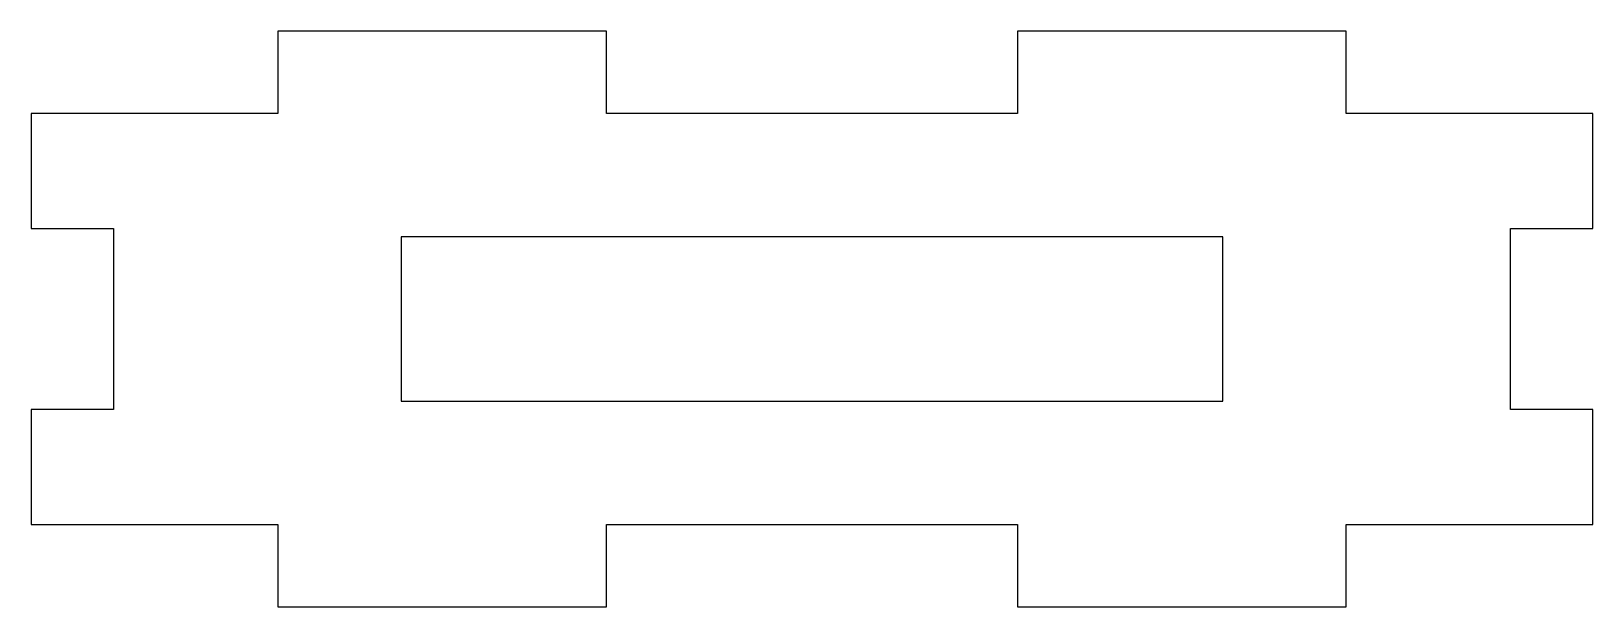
# Model space of a CAD drawing. Header units: millimetres. Extents: x -47.5 to 47.5, y -17.5 to 17.5.
import ezdxf

# ---------------------------------------------------------------- set-up
doc = ezdxf.new("R2010")
doc.units = ezdxf.units.MM

msp = doc.modelspace()

# ---------------------------------------------------------------- linework, layer by layer
at = {"color": 7, "linetype": 'Continuous', "lineweight": 25}
for p, q in [((-12.5, 17.5), (-32.5, 17.5)), ((-32.5, 17.5), (-32.5, 12.5)), ((-12.5, 12.5), (-12.5, 17.5)), ((32.5, 17.5), (12.5, 17.5)), ((12.5, 17.5), (12.5, 12.5)), ((32.5, 12.5), (32.5, 17.5)), ((-32.5, 12.5), (-47.5, 12.5)), ((-47.5, 12.5), (-47.5, 5.5)), ((12.5, 12.5), (-12.5, 12.5)), ((47.5, 12.5), (32.5, 12.5)), ((47.5, 5.5), (47.5, 12.5)), ((-47.5, 5.5), (-42.5, 5.5)), ((-42.5, 5.5), (-42.5, -5.5)), ((-25, 5), (-25, -5)), ((25, 5), (-25, 5)), ((25, -5), (25, 5)), ((42.5, -5.5), (42.5, 5.5)), ((42.5, 5.5), (47.5, 5.5)), ((-42.5, -5.5), (-47.5, -5.5)), ((-47.5, -5.5), (-47.5, -12.5)), ((-25, -5), (25, -5)), ((47.5, -5.5), (42.5, -5.5)), ((47.5, -12.5), (47.5, -5.5)), ((-47.5, -12.5), (-32.5, -12.5)), ((-32.5, -12.5), (-32.5, -17.5)), ((-12.5, -17.5), (-12.5, -12.5)), ((-12.5, -12.5), (12.5, -12.5)), ((12.5, -12.5), (12.5, -17.5)), ((32.5, -17.5), (32.5, -12.5)), ((32.5, -12.5), (47.5, -12.5)), ((-32.5, -17.5), (-12.5, -17.5)), ((12.5, -17.5), (32.5, -17.5))]:
    msp.add_line(p, q, dxfattribs=at)

doc.saveas('drawing.dxf')
